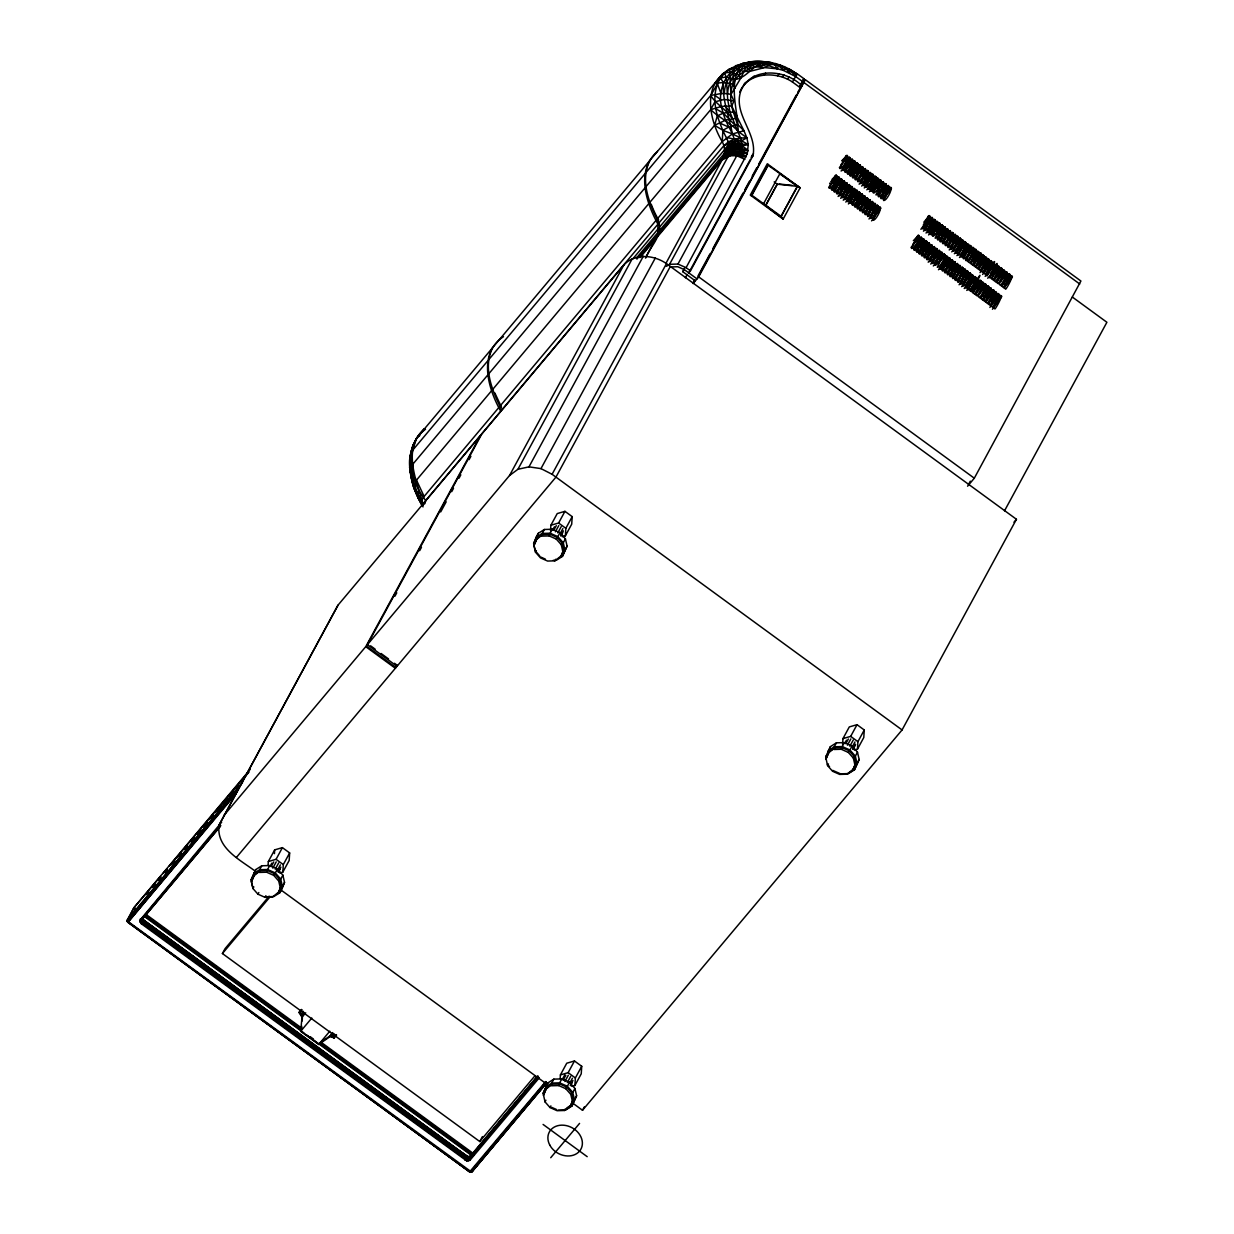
<?xml version="1.0" encoding="UTF-8"?>
<svg xmlns="http://www.w3.org/2000/svg" width="1234" height="1234" viewBox="0 0 1234 1234"><rect width="100%" height="100%" fill="white"/><g stroke="black" fill="none" stroke-linecap="round" stroke-linejoin="round"><path stroke-width="1.5" d="M423.015 506.912C408.84 484.422 401.173 447.865 425.483 429.231L424.295 428.908C401.667 448.652 416.66 480.982 423.355 504.922L425.73 500.541L500.742 411.261C488.248 389.08 477.496 353.587 503.472 336.681M657.475 151.366C635.433 170.647 646.107 202.345 657.923 224.187L501.76 410.058C492.459 391.055 482.509 368.519 492.597 347.757M646.076 257.598C650.056 246.414 662.673 235.987 658.925 222.984C649.624 203.996 639.675 181.444 649.778 160.682M739.737 92.149C747.727 71.85 776.263 70.909 792.413 81.984L797.041 74.117C776.772 58.569 744.518 56.317 724.404 73.084L726.271 76.894L727.705 99.522L729.942 112.093L741.649 140.815L741.727 149.962L740.292 154.034L739.752 155.222L736.775 155.746L726.841 155.731L722.029 160.019L657.105 237.283M730.312 69.721L733.474 67.963L729.479 68.903L722.399 74.086L416.583 438.224C404.767 458.786 410.166 484.252 421.442 504.012L421.627 500.541L424.126 496.438L499.138 407.158M665.974 263.243L722.029 160.019L733.011 154.281C740.847 139.997 725.978 126.716 723.355 113.173C712.573 85.454 733.659 57.366 763.26 61.7L782.279 66.528L797.041 74.117L788.665 68.734L795.899 76.693L803.103 81.953L799.617 87.259L792.413 81.984M658.925 222.984L723.849 145.72L728.399 141.879L741.649 140.815L746.863 137.807L738.41 131.606C737.824 118.988 729.093 107.682 730.96 94.478L740.739 78.205L739.043 75.12L730.081 72.112L724.404 73.084L720.409 78.05L723.433 82.462C722.044 100.478 729.433 116.937 732.348 133.966L740.986 138.054L746.863 137.807L748.251 144.548L747.264 153.71L686.089 267.67L690.454 270.863L688.773 272.868L750.38 159.417M414.331 445.381C402.145 465.542 416.028 486.798 422.753 505.739M424.804 503.781L425.73 500.541C414.223 485.965 407.235 465.866 412.418 446.893M803.103 81.953L804.29 78.961L797.087 73.701L795.899 76.693L783.451 70.384L777.358 68.826L774.782 64.584L771.204 62.61C755.81 58.816 749.084 77.295 735.618 79.439L726.271 76.894L720.409 78.05C708.223 98.735 718.574 122.629 728.399 141.879C730.173 146.553 728.97 151.443 726.841 155.731L733.011 154.281L746.2 156.61L740.786 152.815L733.968 152.044L727.751 153.602L723.047 157.859L658.123 235.123M645.475 258.045L657.969 234.059L657.923 224.187M746.2 156.61L740.292 154.034L733.52 153.17L727.32 154.682L722.029 160.019C725.438 154.404 725.314 147.37 722.229 141.617C709.751 121.025 701.961 85.748 727.15 71.464M690.454 270.863L752.987 155.715C757.568 133.025 733.32 114.839 740.585 91.702C749.701 66.914 784.839 68.903 801.313 85.254M546.523 1083.144L472.252 1171.544L470.355 1172.3L127.827 922.322L127.426 919.654L133.858 907.808L250.224 769.322M746.863 137.807L743.948 130.742L738.009 124.773C736.143 105.291 728.461 79.639 742.683 63.428L755.146 61.731L759.003 62.286M657.321 218.896L722.229 141.617L722.893 130.31L728.708 127.087L738.009 124.773M268.087 865.312L268.333 861.548L274.673 849.871L282.401 847.635L289.651 852.925L289.172 860.453L282.817 872.13L279.732 873.024M274.442 853.635L274.673 849.871M282.817 872.13L283.296 864.602L289.651 852.925M550.518 530.898L550.888 525.252L557.228 513.575L564.956 511.339L572.19 516.63L571.712 524.157L565.373 535.834L562.288 536.728M565.373 535.834L565.851 528.306L572.19 516.63M560.159 1078.67L560.406 1074.907L566.745 1063.214L574.473 1060.978L581.723 1066.284L581.245 1073.811L574.89 1085.488L571.805 1086.383M574.89 1085.488L575.368 1077.961L581.723 1066.284M842.591 744.256L842.961 738.611L849.301 726.919L857.028 724.682L864.263 729.988L863.785 737.516L857.445 749.192L854.36 750.087M857.445 749.192L857.923 741.665L864.263 729.988M332.671 1033.568L330.188 1036.514L318.68 1044.458L300.664 1031.3L302.006 1017.217L298.983 1012.374L301.466 1009.427M301.728 1026.102L301.235 1031.269L318.465 1043.841M302.222 1020.95L302.392 1015.937L298.983 1012.374M415.118 486.782L414.778 490.16L421.627 500.541M487.631 361.007L412.619 450.287L410.706 462.534L412.572 464.493C413.884 473.455 410.49 481.738 414.778 490.16L416.475 492.258M160.42 876.526L133.858 907.808L127.272 921.69L470.355 1172.3L546.292 1082.11M140.044 922.292L142.219 920.826L143.113 917.34L142.018 919.978L139.643 920.595L141.308 923.742L466.853 1161.024L470.139 1160.068L539.243 1077.822M410.12 463.552L409.642 467.362L412.048 481.09L414.701 486.119L414.423 488.201L417.848 493.369L417.802 497.117L422.738 504.691M466.853 1161.024L468.195 1157.122L470.91 1156.304L468.426 1158.402L468.719 1160.978M790.207 69.983L789.714 73.037L784.176 66.574M645.798 172.745L710.722 95.465L721.026 93.537L727.705 93.661C728.045 69.968 754.576 59.494 774.782 64.584C755.732 63.859 731.176 71.31 730.96 94.478L733.983 101.018L731.685 106.047L743.948 130.742L732.348 133.966L722.229 141.617M724.358 93.352C724.574 78.76 735.464 68.688 747.603 62.811L754.776 66.667L777.358 68.826L778.453 65.356L775.368 63.505M409.889 458.416L413.313 444.333M752.987 155.715L751.305 157.721L751.645 156.41M739.043 75.12L740.708 69.767L743.547 65.572L755.146 61.731L759.604 63.752L762.489 68.132L768.859 65.618L777.358 68.826M410.752 455.963L416.583 438.224L424.295 428.908M409.673 460.976L411.385 455.886M410.706 462.534L409.642 467.362L412.279 478.869M419.359 436.126L420.331 433.458M410.644 471.758L412.572 464.493L487.584 375.213M127.333 921.258L127.997 922.245L127.426 919.654L242.543 782.634M139.643 920.595L221.688 822.153M252.739 887.184L251.073 879.935L255.747 869.6L261.793 865.774L269.737 865.558L277.449 868.983L282.864 875.137L284.53 882.387L282 888.773L279.856 892.722L273.809 896.547L265.865 896.779M255.747 869.6L251.073 879.935M251.412 881.832L254.636 874.304L260.204 870.788L267.531 870.572L274.642 873.734L279.624 879.41L281.151 886.089L278.822 891.966L272.359 897.133L265.032 897.349L257.937 894.187L252.939 888.511L251.412 881.832L254.636 874.304M277.928 893.617L281.151 886.089M279.856 892.722L284.53 882.387M539.628 555.824L535.294 550.888L533.628 543.639L536.158 537.253L538.302 533.304L544.348 529.479L552.292 529.263L560.005 532.687L565.419 538.842L567.085 546.091L562.411 556.426L556.364 560.251L553.187 560.344M538.302 533.304L533.628 543.639M533.967 545.536L537.191 538.009L542.759 534.492L550.086 534.276L557.182 537.438L562.18 543.114L563.707 549.793L561.377 555.67L554.914 560.838L547.587 561.054L540.477 557.891L535.494 552.215L533.967 545.536L537.191 538.009M740.739 78.205L746.2 66.806L750.118 63.489L763.26 61.7M560.483 557.321L563.707 549.793M562.411 556.426L567.085 546.091M546.708 1087.663L543.484 1095.19L546.708 1087.663L552.277 1084.131L559.604 1083.93L566.714 1087.077L571.697 1092.753L573.224 1099.432L570 1106.975L564.432 1110.492L557.105 1110.708L550.009 1107.546L545.012 1101.869L543.145 1093.293L547.819 1082.958L553.865 1079.133L561.809 1078.902L569.522 1082.326L574.936 1088.496L576.602 1095.746L571.928 1106.08L565.882 1109.89L557.938 1110.122M547.819 1082.958L543.145 1093.293M570 1106.975L573.224 1099.432M571.928 1106.08L576.602 1095.746M829.263 751.367L826.04 758.895L829.263 751.367L834.832 747.835L842.159 747.634L849.254 750.781L854.252 756.457L855.779 763.136L852.555 770.679L846.987 774.196L839.66 774.412L832.549 771.25L827.567 765.574L825.7 756.997L830.374 746.663L836.421 742.837L844.364 742.606L852.077 746.03L857.491 752.2L859.157 759.45L854.483 769.785L848.437 773.595L840.493 773.826L832.78 770.402M827.844 753.048L830.374 746.663M852.555 770.679L855.779 763.136M854.483 769.785L859.157 759.45M799.617 87.259L802.393 81.521M693.092 283.558L698.691 276.879L805.324 79.701L1080.922 281.028L974.305 478.206L967.579 486.211M384.268 1109.212L469.568 1171.945L545.675 1081.539M414.701 486.119L416.475 480.134L491.487 390.854M193.059 956.643L143.252 920.271C142.99 916.862 143.854 922.785 141.308 923.742M465.033 1160.222L467.424 1156.397L142.928 919.515L142.758 918.127L142.018 919.978L142.851 921.551L467.485 1158.433L469.136 1157.955L536.898 1077.004M417.848 493.369L418.789 491.286M256.579 872.176C241.139 860.221 215.672 848.545 219.143 824.898L338.008 605.154L480.119 436.003L365.742 646.662L223.632 815.813M338.008 605.154L219.143 824.898M835.464 175.243L829.202 188.308C831.824 188.987 838.087 177.48 836.328 175.182L832.102 179.254M846.185 155.499L839.922 168.564C842.544 169.243 848.807 157.721 847.048 155.422L841.696 160.836M838.04 177.125L831.778 190.19C834.385 190.869 840.647 179.362 838.904 177.048L835.788 179.794M848.761 157.381L842.498 170.446C845.105 171.125 851.383 159.602 849.624 157.304L845.398 161.376M840.616 179.007L834.338 192.072C836.961 192.751 843.223 181.228 841.48 178.93L837.254 183.002M851.337 159.248L845.074 172.328C847.681 173.007 853.943 161.484 852.2 159.186L847.974 163.258M843.177 180.889L836.914 193.954C839.536 194.633 845.799 183.11 844.056 180.812L840.94 183.558M853.913 161.13L847.635 174.21C850.257 174.889 856.519 163.366 854.776 161.068L850.55 165.14M845.753 182.755L839.49 195.836C842.112 196.514 848.375 184.992 846.632 182.694L843.516 185.439M856.473 163.011L850.211 176.092C852.833 176.755 859.095 165.248 857.352 162.95L853.11 167.022M848.329 184.637L842.066 197.718C844.688 198.396 850.951 186.874 849.193 184.576L846.092 187.306M859.049 164.893L852.787 177.958C855.409 178.637 861.671 167.13 859.928 164.832L856.812 167.562M850.905 186.519L844.642 199.6C847.249 200.263 853.512 188.756 851.769 186.457L848.668 189.188M861.625 166.775L855.363 179.84C857.985 180.519 864.247 169.012 862.489 166.698L858.262 170.77M864.201 168.657L857.939 181.722C860.545 182.401 866.808 170.878 865.065 168.58L861.964 171.325M856.057 190.283L849.779 203.348C852.401 204.026 858.663 192.519 856.92 190.206L851.568 195.62M866.777 170.539L860.514 183.604C863.121 184.282 869.384 172.76 867.641 170.462L864.525 173.207M858.617 192.165L852.355 205.23C854.977 205.908 861.239 194.386 859.496 192.088L854.144 197.502M861.193 194.046L854.931 207.111C857.553 207.79 863.815 196.268 862.072 193.969L857.831 198.042M871.914 174.287L865.651 187.367C868.273 188.046 874.536 176.524 872.793 174.225L869.677 176.956M863.769 195.928L857.507 208.993C860.129 209.672 866.391 198.15 864.633 195.851L859.28 201.265M866.345 197.795L860.083 210.875C862.689 211.554 868.952 200.031 867.209 197.733L862.982 201.805M868.921 199.677L862.659 212.757C865.265 213.436 871.528 201.913 869.785 199.615L865.558 203.687M879.641 179.933L873.379 192.998C875.986 193.676 882.248 182.169 880.505 179.855L875.153 185.27M871.497 201.558L865.219 214.639C867.841 215.302 874.104 203.795 872.361 201.497L869.245 204.227M882.217 181.814L875.955 194.879C878.562 195.558 884.824 184.036 883.081 181.737L878.855 185.81M874.058 203.44L867.795 216.505C870.417 217.184 876.68 205.677 874.937 203.379L870.695 207.451M884.793 183.696L878.515 196.761C881.138 197.44 887.4 185.918 885.657 183.619L881.431 187.691M876.634 205.322L870.371 218.387C872.993 219.066 879.256 207.559 877.513 205.245L874.397 207.991M887.354 185.578L881.091 198.643C883.714 199.322 889.976 187.799 888.233 185.501L883.991 189.573M879.21 207.204L872.947 220.269C875.569 220.948 881.832 209.425 880.073 207.127L876.973 209.873M889.93 187.445L883.667 200.525C886.29 201.204 892.552 189.681 890.809 187.383L886.567 191.455M917.818 235.37L911.556 248.45C914.178 249.129 920.441 237.607 918.698 235.308L913.345 240.707M920.394 237.252L914.132 250.332C916.754 250.996 923.017 239.489 921.258 237.19L917.032 241.262M931.115 217.508L924.852 230.573C927.474 231.252 933.737 219.729 931.994 217.431L928.878 220.176M922.97 239.134L916.708 252.199C919.33 252.877 925.593 241.37 923.834 239.072L918.482 244.471M925.546 241.016L919.284 254.081C921.891 254.759 928.153 243.252 926.41 240.938L922.184 245.011M928.122 242.897L921.844 255.962C924.467 256.641 930.729 245.119 928.986 242.82L924.76 246.893M938.843 223.138L932.58 236.218C935.187 236.897 941.449 225.375 939.706 223.076L934.354 228.475M930.683 244.779L924.42 257.844C927.043 258.523 933.305 247.001 931.562 244.702L928.446 247.448M941.419 225.02L935.141 238.1C937.763 238.779 944.025 227.257 942.282 224.958L938.056 229.03M933.259 246.646L926.996 259.726C929.618 260.405 935.881 248.882 934.138 246.584L929.896 250.656M943.979 226.902L937.717 239.982C940.339 240.645 946.601 229.138 944.858 226.84L940.616 230.912M935.835 248.528L929.572 261.608C932.194 262.287 938.457 250.764 936.699 248.466L933.598 251.196M946.555 228.784L940.293 241.849C942.915 242.527 949.177 231.02 947.434 228.722L943.192 232.794M938.411 250.409L932.148 263.49C934.755 264.153 941.018 252.646 939.275 250.348L936.174 253.078M949.131 230.665L942.869 243.73C945.491 244.409 951.753 232.902 949.995 230.588L945.768 234.661M940.987 252.291L934.724 265.356C937.331 266.035 943.594 254.528 941.851 252.23L938.735 254.96M951.707 232.547L945.445 245.612C948.051 246.291 954.314 234.768 952.571 232.47L949.47 235.216M943.563 254.173L937.285 267.238C939.907 267.917 946.169 256.41 944.426 254.096L941.311 256.842M954.283 234.429L948.02 247.494C950.627 248.173 956.89 236.65 955.147 234.352L950.92 238.424M956.859 236.296L950.581 249.376C953.203 250.055 959.466 238.532 957.723 236.234L954.607 238.98M948.699 257.937L942.437 271.002C945.059 271.681 951.321 260.158 949.578 257.86L944.226 263.274M959.42 238.177L953.157 251.258C955.779 251.937 962.042 240.414 960.299 238.116L957.183 240.846M951.275 259.819L945.013 272.884C947.635 273.562 953.897 262.04 952.139 259.742L947.913 263.814M953.851 261.685L947.589 274.766C950.195 275.444 956.458 263.922 954.715 261.623L950.489 265.696M964.572 241.941L958.309 255.006C962.042 256.734 970.279 234.907 962.335 244.61M956.427 263.567L950.165 276.647C952.771 277.326 959.034 265.804 957.291 263.505L954.175 266.236M959.003 265.449L952.725 278.529C955.347 279.192 961.61 267.685 959.867 265.387L955.64 269.459M969.723 245.705L963.461 258.77C968.536 258.754 976.356 235.17 965.235 251.042M961.564 267.331L955.301 280.396C957.923 281.074 964.186 269.567 962.443 267.269L959.327 269.999M972.299 247.587L966.021 260.652C969.847 262.148 979.102 238.023 968.937 251.582M964.14 269.213L957.877 282.277C960.499 282.956 966.762 271.449 965.019 269.135L961.903 271.881M966.716 271.094L960.453 284.159C963.075 284.838 969.338 273.316 967.579 271.017L964.479 273.763M969.292 272.976L963.029 286.041C965.636 286.72 971.898 275.197 970.155 272.899L967.055 275.645M974.444 276.724L968.166 289.805C971.898 291.517 980.135 269.691 972.191 279.393M128.243 919.561L130.079 916.183M397.024 666.267L367.423 644.657L481.8 433.998L623.91 264.847C635.186 253.032 653.927 254.883 666.468 263.629L1016.446 519.283L902.069 729.942L582.51 1110.276L571.651 1102.332M394.926 596.207L396.762 592.829M419.637 550.703L421.473 547.325M440.692 511.925L446.184 501.822M451.675 491.703L453.51 488.325M459.002 478.221L460.822 474.843M469.059 459.68L470.894 456.302M253.602 873.549L259.649 869.723L261.793 865.774M253.741 875.955L260.204 870.788M252.939 888.511L253.834 886.86M259.649 869.723L267.593 869.507L269.737 865.558M534.785 1076.017L479.748 1141.527L222.413 953.543L225.097 948.607L269.135 896.192M259.31 872.423L266.637 872.222L267.531 870.572M270.138 866.283L271.835 863.137M271.172 866.654L273.732 861.949M268.333 861.548L276.061 859.311L282.401 847.635M257.937 894.187L258.832 892.552M272.822 868.15L276.231 861.872M275.244 869.23L278.653 862.952M280.257 887.724L278.73 881.045L273.747 875.369L274.642 873.734M282.385 886.336L280.72 879.086L275.305 872.932L277.449 868.983M276.94 871.158L280.349 864.88M278.313 871.867L280.874 867.147M278.375 872.299L280.072 869.152M265.032 897.349L265.927 895.699M278.73 881.045L279.624 879.41M280.72 879.086L282.864 875.137M367.423 644.657L509.534 475.506L623.91 264.847M509.534 475.506L517.941 469.275L632.317 258.616M517.941 469.275L528.97 466.853L643.346 256.194M528.97 466.853L540.97 468.612L655.347 257.952M902.069 729.942L552.092 474.288L666.468 263.629M666.406 266.313L669.584 264.292L728.399 155.993M670.324 266.451L555.948 477.111L236.404 857.445M669.584 264.292L677.96 264.061L736.775 155.746L744.904 159.34L739.752 155.222M695.328 280.889L682.726 271.665L684.562 268.287M536.158 537.253L542.204 533.427L544.348 529.479M536.296 539.659L542.759 534.492M535.494 552.215L536.389 550.565M685.41 277.758L687.245 274.38M542.204 533.427L550.148 533.211L552.292 529.263M541.865 536.127L549.192 535.926L550.086 534.276M552.678 529.988L554.39 526.841M553.727 530.358L556.287 525.653M550.888 525.252L558.601 523.015L564.956 511.339M555.362 531.854L558.771 525.576M692.891 283.203L694.711 279.84M557.783 532.934L561.192 526.656M698.089 275.814L709.997 253.865M712.758 248.805L743.007 193.075M744.842 189.697L749.424 181.259M752.185 176.184L756.766 167.747M758.601 164.369L796.192 95.126M798.028 91.748L802.455 84.683L801.421 83.958M802.455 84.683L697.009 278.884L684.407 269.675L677.79 266.729L670.972 266.93M562.812 551.428L561.285 544.749L556.287 539.073L557.182 537.438M564.941 550.04L563.275 542.79L557.861 536.636L560.005 532.687M560.344 533.289L562.889 528.584M560.853 535.571L563.414 530.851M560.915 536.003L562.627 532.857M561.285 544.749L562.18 543.114M751.182 195.697L768.15 164.43M563.275 542.79L565.419 538.842M554.914 560.838L555.809 559.203M765.774 205.214L777.389 183.82M765.527 205.816L777.281 184.19L797.334 186.334L800.141 187.799L783.158 219.066L750.303 195.065L767.286 163.798L800.141 187.799L768.18 165.356L751.907 195.311L781.076 216.289L783.158 219.066L763.538 203.811L779.795 173.855L797.334 186.334L781.076 216.289M780.69 217.261L797.673 185.995M828.631 187.414L837.007 176.369M839.351 167.67L847.727 156.625M831.207 189.296L839.583 178.251M841.11 171.063L850.303 158.507M833.783 191.177L842.159 180.133M844.503 171.418L852.879 160.389M836.359 193.044L844.735 182.015M847.079 173.3L855.455 162.256M838.102 196.453L847.295 183.897M849.655 175.182L858.031 164.137M840.678 198.335L849.871 185.763M852.216 177.064L860.592 166.019M843.254 200.201L852.447 187.645M854.792 178.945L863.168 167.901M845.83 202.083L855.023 189.527L853.481 188.401L847.218 201.466L848.437 201.666L855.023 189.527M857.368 180.827L865.744 169.783M848.39 203.965L857.599 191.409M859.126 184.221L868.32 171.665M851.799 204.335L860.175 193.291M861.687 186.103L870.895 173.547L869.353 172.405L863.075 185.486L864.309 185.671L870.895 173.547M854.36 206.217L862.736 195.173M864.263 187.984L873.471 175.413M856.936 208.083L865.312 197.054M866.839 189.851L876.032 177.295L874.49 176.169L868.227 189.249L869.446 189.434L876.032 177.295M859.512 209.965L867.888 198.936M869.415 191.733L878.608 179.177L877.066 178.051L870.803 191.116L872.022 191.316L878.608 179.177M862.088 211.847L870.464 200.803M872.808 192.103L881.184 181.059M864.664 213.729L873.04 202.685M867.24 215.611L875.616 204.566M877.96 195.867L886.336 184.822M868.983 219.004L878.176 206.448M880.536 197.733L888.912 186.704M871.559 220.886L880.752 208.33M883.097 199.615L891.472 188.586M911 247.54L919.361 236.496M920.888 229.308L930.097 216.752L928.554 215.626L922.276 228.691L923.51 228.892L930.097 216.752M913.561 249.422L921.937 238.378M923.464 231.19L932.657 218.634M916.137 251.304L924.513 240.26M926.04 233.072L935.233 220.516L933.691 219.39L927.428 232.455L928.647 232.64L935.233 220.516M918.713 253.186L927.089 242.142M928.616 234.954L937.809 222.398L936.267 221.272L930.004 234.337L931.223 234.522L937.809 222.398M921.289 255.068L929.665 244.023M932.009 235.308L940.385 224.28M923.865 256.934L932.241 245.905M926.441 258.816L934.801 247.787M937.161 239.072L945.537 228.028M928.184 262.225L937.377 249.654M939.737 240.954L948.098 229.91M930.76 264.091L939.953 251.535M942.298 242.836L950.674 231.791M933.336 265.973L942.529 253.417M944.874 244.718L953.25 233.673M947.45 246.584L955.826 235.555M938.472 269.737L947.681 257.181L946.123 256.055L939.861 269.12L941.079 269.305L947.681 257.181M949.193 249.993L958.402 237.437M941.866 270.107L950.242 259.063M951.769 251.875L960.977 239.303M944.442 271.974L952.818 260.945M954.345 253.741L963.538 241.185L961.996 240.059L955.733 253.14L956.952 253.325L963.538 241.185M947.018 273.855L955.394 262.827M956.921 255.623L966.114 243.067M479.748 1141.527L482.432 1136.591M949.594 275.737L957.97 264.693M959.497 257.505L968.69 244.949L967.148 243.823L960.885 256.888L962.104 257.088L968.69 244.949M952.17 277.619L960.546 266.575M962.89 257.875L971.266 246.831M954.746 279.501L956.335 275.861M965.466 259.757L973.842 248.713M475.013 1166.469L472.252 1171.544L469.738 1171.868M957.306 281.383L965.682 270.339M974.86 249.469L968.274 261.593L969.631 262.904C972.053 260.204 981.894 241.124 971.497 253.464M959.065 284.776L968.258 272.22M977.436 251.335L970.849 263.474L972.207 264.77C974.228 262.904 983.267 245.165 975.199 254.003M961.641 286.658L970.834 274.102M980.012 253.217L973.425 265.356L974.783 266.652C977.205 263.968 987.046 244.887 976.649 257.227M964.217 288.54L973.41 275.984L971.868 274.843L965.605 287.923L966.824 288.108L973.41 275.984M982.588 255.099L976.001 267.238L977.359 268.534C979.364 266.667 988.403 248.929 980.351 257.767M966.777 290.406L975.986 277.851M985.164 256.981L978.577 269.12L979.935 270.416C981.94 268.534 990.979 250.81 982.912 259.649M970.186 290.777C974.783 287.861 989.529 257.428 970.371 291.008L971.96 291.872L978.547 279.732M987.74 258.862L981.138 270.986L982.511 272.298C984.516 270.416 993.555 252.692 985.488 261.531M979.58 280.488L972.994 292.628L974.351 293.923C976.773 291.239 986.614 272.143 976.217 284.499M990.3 260.744L983.714 272.868L985.071 274.179C987.092 272.298 996.131 254.574 988.064 263.413M982.156 282.37L975.57 294.494L976.927 295.805C980.814 291.085 988.912 273.532 977.667 287.707M984.732 284.252L978.146 296.376L979.503 297.687C981.925 295.003 991.766 275.907 981.369 288.247M545.675 1086.907L551.721 1083.082L553.865 1079.133M545.814 1089.298L552.277 1084.131M987.308 286.134L980.721 298.258L982.079 299.569C984.501 296.885 994.326 277.789 983.945 290.129M998.028 266.374L991.442 278.514L992.799 279.81C996.671 275.105 1004.784 257.536 993.54 271.711M545.012 1101.869L545.906 1100.219M989.884 288.016L983.282 300.14L984.655 301.451C987.061 298.751 996.902 279.671 986.506 292.011M1000.604 268.256L994.018 280.396L995.375 281.691C997.797 279.007 1007.623 259.911 997.242 272.267M551.721 1083.082L559.665 1082.85L561.809 1078.902M551.382 1085.781L558.709 1085.565L559.604 1083.93M562.21 1079.627L564.756 1074.922M563.244 1080.012L565.804 1075.292M992.444 289.882L985.858 302.022L987.215 303.317C989.637 300.633 999.478 281.553 989.082 293.893M1003.18 270.138L996.578 282.277L997.951 283.573C1001.823 278.853 1009.936 261.3 998.692 275.475M560.406 1074.907L568.134 1072.67L574.473 1060.978M550.009 1107.546L550.904 1105.895M564.894 1081.508L568.303 1075.23M995.02 291.764L988.434 303.903L989.791 305.199C991.812 303.333 1000.851 285.594 992.784 294.432M1005.741 272.02L999.154 284.144L1000.512 285.455C1002.934 282.771 1012.775 263.675 1002.378 276.015M567.316 1082.573L570.725 1076.295M572.329 1101.083L570.802 1094.404L565.82 1088.727L566.714 1087.077M997.596 293.646L991.01 305.785L992.367 307.081C994.388 305.214 1003.427 287.476 995.36 296.314M1008.317 273.902L1001.73 286.026L1003.088 287.337C1005.509 284.653 1015.351 265.557 1004.954 277.897M574.458 1099.695L572.792 1092.445L567.378 1086.275L569.522 1082.326M569.861 1082.943L572.422 1078.238M570.386 1085.21L572.946 1080.506M570.447 1085.642L572.144 1082.511M1000.172 295.528L993.586 307.667L994.943 308.963C996.949 307.081 1005.988 289.358 997.92 298.196M1010.893 275.784L1004.306 287.908L1005.664 289.219C1007.684 287.337 1016.723 269.598 1008.656 278.452M570.802 1094.404L571.697 1092.753M572.792 1092.445L574.936 1088.496M564.432 1110.492L565.326 1108.842M582.51 1110.276L584.345 1106.898M968.474 484.53L970.31 481.152M825.7 756.997L827.135 754.36M828.23 750.611L834.277 746.786L836.421 742.837M828.369 753.002L834.832 747.835M827.567 765.574L828.461 763.923M834.277 746.786L842.22 746.555L844.364 742.606M833.937 749.485L841.264 749.269L842.159 747.634M844.75 743.331L846.462 740.199M845.799 743.701L848.36 738.996M842.961 738.611L850.673 736.374L857.028 724.682M847.434 745.213L850.843 738.935M849.856 746.277L853.265 739.999M854.884 764.787L853.357 758.108L848.36 752.432L849.254 750.781M857.013 763.399L855.347 756.149L849.933 749.979L852.077 746.03M852.416 746.647L854.961 741.942M852.925 748.915L855.486 744.21M852.987 749.346L855.548 744.642M853.357 758.108L854.252 756.457M855.347 756.149L857.491 752.2M846.987 774.196L853.45 769.029M1004.507 510.845L1106.898 322.275L1072.361 297.055M967.996 261.67L976.418 250.595M970.556 263.552L978.978 252.476M973.132 265.433L981.554 254.343M975.708 267.315L984.13 256.225M978.284 269.197L986.706 258.107M980.012 272.606L989.282 259.988M972.701 292.705L981.123 281.614M982.588 274.488L991.843 261.87M975.276 294.587L983.699 283.496M985.164 276.37C998.769 259.942 996.069 253.834 986.969 275.953L994.419 263.752M987.724 278.252C1001.329 261.824 998.645 255.716 989.545 277.835L996.995 265.634M991.149 278.591L999.571 267.5M980.428 298.335L988.85 287.26M983.004 300.217L991.426 289.142M993.725 280.473L1002.147 269.382M996.301 282.355L1004.723 271.264M985.58 302.099L993.987 291.008M988.141 303.98L996.563 292.89M989.869 307.405L999.139 294.772M1001.437 286.103L1009.859 275.028M992.444 309.271L1001.715 296.654M1004.013 287.985L1012.435 276.91M659.635 230.465L724.559 153.186L729.217 145.998L735.31 143.823L748.251 144.548L742.081 145.998L729.217 145.998L724.636 149.623L659.712 226.886M134.953 907.885L133.766 909.412M724.636 149.623L728.924 143.962L734.986 141.555L742.02 143.483M237.021 790.485L127.58 921.459L127.997 922.245L236.126 793.601M127.102 920.95L128.429 921.767L237.021 791.765M545.999 1081.956L470.355 1172.3M545.783 1083.467L471.774 1171.884L546.045 1083.483M488.633 359.804L644.796 173.948M488.602 374.01L644.765 188.139M645.768 186.936L710.691 109.672L714.887 101.851L724.343 99.399L733.983 101.018M743.901 84.39L745.583 82.385M752.401 78.066L754.082 76.061M492.505 389.651L648.668 203.78M649.67 202.577L714.594 125.313L717.324 115.811L723.355 113.173L729.942 112.093L733.135 112.217L736.929 115.472L735.248 118.479L725.685 120.114L714.594 125.313L722.893 130.31L732.348 133.966M763.861 75.12L765.543 73.114M500.14 405.955L656.303 220.084M777.528 75.752L779.209 73.747M782.418 76.986L784.099 74.981M632.672 259.063L658.694 228.089M636.312 258.214L658.632 231.653M787.446 79.099L789.128 77.094M636.898 259.125L657.969 234.059M658.971 232.856L728.584 151.072L734.847 149.376L748.082 150.671C741.958 144.239 731.978 141.679 723.849 145.72M639.767 256.981L657.12 236.326M639.983 257.659L656.087 238.486M751.799 155.746L753.48 153.741M751.475 157.057L753.156 155.068M148.574 891.658L146.09 894.619L148.62 891.688M158.476 879.857L160.96 876.911L158.569 879.904M164.677 872.484L167.161 869.523M170.878 865.096L174.58 860.684M177.064 857.723L180.781 853.296M184.498 848.869L186.966 845.922M190.684 841.495L194.401 837.068M196.885 834.122L200.602 829.695M203.07 826.749L206.788 822.322M209.271 819.361L212.988 814.934M215.456 811.987L238.995 783.96M241.478 780.999L248.913 772.145M238.779 787.708L127.364 920.302L127.58 921.459L237.823 790.13M682.726 271.665L684.407 269.675M220.068 825.515L141.077 919.515L141.895 923.017L466.976 1160.099L469.444 1159.374L538.548 1077.128M220.824 825.577L141.848 919.577L142.45 922.214L467.208 1159.142L469.074 1158.603L538.178 1076.356M220.068 826.703L142.326 919.222L140.244 919.083M842.575 160.759L847.048 155.422M847.665 156.024L841.002 164.631M846.262 161.315L849.624 157.304M850.241 157.89L843.578 166.513M830.729 181.845L836.328 175.182M831.346 182.431L836.945 175.768M845.475 167.192L852.2 159.186M852.817 159.772L846.154 168.395M833.305 183.727L838.904 177.048M832.857 186.257L839.521 177.65M849.177 167.731L854.776 161.068M855.393 161.654L848.73 170.277M835.881 185.609L841.48 178.93M836.482 186.195L842.097 179.532M851.738 169.613L857.352 162.95M852.355 170.215L857.969 163.536M839.567 186.149L844.056 180.812M839.058 188.077L844.673 181.398M859.928 164.832L853.188 172.837L853.866 174.025M853.805 173.423L860.545 165.418M841.017 189.373L846.632 182.694M840.57 191.902L847.249 183.28M856.89 173.377L862.489 166.698M856.442 175.907L863.106 167.3M844.719 189.913L849.193 184.576M849.81 185.162L843.146 193.784M860.592 173.917L865.065 168.58M865.682 169.181L859.018 177.789M847.295 191.794L851.769 186.457M845.66 195.049L852.385 187.044M863.152 175.799L867.641 170.462M861.594 179.67L868.258 171.048M850.982 192.334L854.344 188.339M854.961 188.925L848.298 197.533M864.602 179.023L870.217 172.344M870.834 172.93L864.17 181.552M852.432 195.558L856.92 190.206M850.812 198.813L857.537 190.807M868.304 179.562L872.793 174.225M866.684 182.817L873.41 174.812M856.134 196.098L859.496 192.088M860.113 192.689L853.434 201.296M872.006 180.102L875.369 176.107M222.413 953.543L270.123 896.763M869.245 184.699L875.97 176.693M856.458 200.648L862.072 193.969M862.674 194.556L856.01 203.178M873.456 183.326L877.929 177.989M878.546 178.575L871.883 187.182M857.908 203.857L864.633 195.851M865.25 196.437L858.586 205.06M873.78 187.876L880.505 179.855M881.122 180.457L874.459 189.064M861.61 204.412L867.209 197.733M861.162 206.942L867.826 198.319M877.482 188.416L883.081 181.737M883.698 182.339L877.035 190.946L883.76 182.94M864.186 206.279L869.785 199.615M864.803 206.88L870.402 200.201M885.657 183.619L878.932 191.625L879.611 192.828M879.549 192.226L886.274 184.205M866.746 208.16L872.361 201.497M866.314 210.69L872.978 202.083M882.619 192.18L888.233 185.501M882.171 194.71L888.85 186.087M869.322 210.042L874.937 203.379M868.875 212.572L875.554 203.965M885.194 194.062L890.809 187.383M885.811 194.648L891.411 187.969M873.024 210.582L877.513 205.245M878.114 205.847L871.451 214.454M874.474 213.806L880.073 207.127M874.027 216.336L880.69 207.728M923.803 222.228L929.418 215.564M930.035 216.151L923.356 224.758M927.505 222.768L931.994 217.431M925.87 226.038L932.611 218.032M915.335 239.303L918.698 235.308M919.315 235.895L912.636 244.517M930.081 224.65L934.554 219.313M928.446 227.92L935.171 219.914M917.895 241.185L921.258 237.19M921.875 237.776L915.212 246.384M932.657 226.532L937.13 221.195M937.747 221.781L931.084 230.403M917.109 247.078L923.834 239.072M924.451 239.658L917.788 248.265M932.981 231.082L939.706 223.076M940.323 223.662L933.66 232.285M920.811 247.618L926.41 240.938M920.363 250.147L927.027 241.54M936.683 231.622L942.282 224.958M942.899 225.544L936.236 234.167L942.961 226.146M923.387 249.499L928.986 242.82M923.988 250.086L929.603 243.422M938.133 234.846L944.858 226.84M945.475 227.426L938.796 236.033M925.947 251.381L931.562 244.702M925.5 253.911L932.179 245.288M941.82 235.385L947.434 228.722M941.372 237.915L948.051 229.308M928.523 253.263L934.138 246.584M929.14 253.849L934.755 247.17M944.396 237.267L949.995 230.588M945.013 237.853L950.612 231.19M932.225 253.803L936.699 248.466M937.316 249.052L930.652 257.675M948.098 237.807L952.571 232.47M946.524 241.679L953.188 233.072M933.675 257.011L939.275 250.348M299.708 1012.898L302.176 1009.952M933.228 259.541L939.892 250.934M949.548 241.031L955.147 234.352M301.05 1014.302L303.533 1011.356M949.1 243.561L955.764 234.938M937.362 257.567L941.851 252.23M942.467 252.816L935.804 261.423M301.867 1015.829L304.351 1012.883M953.234 241.571L957.723 236.234M302.006 1017.217L305.708 1012.806M958.34 236.82L951.676 245.443M939.938 259.448L944.426 254.096M938.318 262.703L945.043 254.698M938.38 263.305L945.105 255.299M955.81 243.453L960.299 238.116M954.237 247.324L960.916 238.702M943.64 259.988L947.002 255.978M947.619 256.579L940.94 265.187M958.386 245.335L962.875 239.998M963.476 240.584L956.813 249.191M942.838 265.865L949.578 257.86M300.664 1031.3L311.801 1018.05M950.195 258.446L943.516 267.068M960.592 247.078L965.065 241.741M959.327 250.471L966.052 242.466M946.54 266.421L952.139 259.742M952.756 260.328L946.092 268.95M964.278 247.633L967.641 243.622M968.628 244.347L961.965 252.955M949.116 268.302L954.715 261.623M949.733 268.889L955.332 262.21M965.728 250.841L970.217 245.504M971.204 246.229L964.541 254.836M951.692 270.169L957.291 263.505M951.244 272.699L957.908 264.091M969.43 251.381L972.793 247.386M973.78 248.096L967.117 256.718M954.252 272.051L959.867 265.387M954.869 272.652L960.484 265.973M972.006 253.263L975.369 249.268M976.356 249.978L969.677 258.6M957.954 272.606L962.443 267.269M957.445 274.519L963.06 267.855M957.507 275.136L963.122 268.457M975.693 253.818L977.93 251.134M978.917 251.859L972.253 260.482M959.404 275.814L965.019 269.135M958.957 278.344L965.62 269.737M977.143 257.027L980.506 253.016M974.829 262.348L981.493 253.741M963.106 276.354L967.579 271.017M318.68 1044.458L329.817 1031.208M968.196 271.619L961.533 280.226M980.845 257.567L983.082 254.898M978.469 262.302L984.069 255.623M965.667 278.236L970.155 272.899M329.046 1036.976L332.764 1032.565M964.047 281.506L970.772 273.485M980.058 263.459L985.658 256.78M330.188 1036.514L331.73 1036.714L334.213 1033.768M979.981 266.112L986.645 257.505M968.999 278.653L972.361 274.658M973.348 275.367L966.685 283.99M331.73 1036.714L333.396 1037.516L335.879 1034.57M983.745 263.999L988.233 258.662M333.396 1037.516L334.121 1038.041L336.604 1035.095M970.448 281.861L974.937 276.524M989.221 259.387L982.557 267.994M969.199 285.255L975.924 277.249M986.321 265.881L990.809 260.544M985.056 269.274L991.797 261.269M974.15 282.416L977.513 278.406M978.5 279.131L971.821 287.738M990.007 266.421L993.37 262.426M976.711 284.298L980.074 280.288M994.357 263.135L987.694 271.758M981.061 281.013L974.397 289.62M991.473 269.644L995.946 264.307M979.287 286.18L982.65 282.17M996.933 265.017L990.27 273.639M983.637 282.894L976.973 291.502M995.159 270.184L998.522 266.174M999.509 266.899L992.846 275.521M981.863 288.046L985.226 284.051M986.213 284.776L979.549 293.383L986.274 285.378M997.735 272.066L1001.098 268.056M985.565 288.602L987.802 285.933M1002.085 268.781L995.422 277.388M988.789 286.643L982.125 295.265M999.185 275.275L1003.674 269.938M987.015 291.81L990.378 287.815M1004.661 270.662L997.982 279.27M984.701 297.147L991.365 288.525M1002.887 275.83L1006.25 271.819M1007.237 272.544L1000.558 281.151L1007.283 273.146M990.701 292.35L992.954 289.682M988.326 297.085L993.941 290.406M1005.448 277.696L1008.81 273.701M991.041 296.9L995.514 291.563M1004.198 281.09L1009.798 274.426M996.501 292.288L989.838 300.895M1009.15 278.252L1011.386 275.583M1005.71 284.915L1012.374 276.293M992.491 300.124L998.09 293.445M992.414 302.777L999.077 294.17M996.177 300.664L1000.666 295.327M1001.653 296.052L994.99 304.659M537.716 1075.863L469.846 1156.644L469.074 1158.603L470.139 1160.068M1013.962 522.229L1016.446 519.283M550.719 1157.723L579.564 1123.403M162.903 873.579L166.636 869.168M169.12 866.222L248.62 771.944M164.801 872.546L167.284 869.6M172.251 863.707L174.734 860.761M178.467 856.334L180.966 853.388M184.684 848.977L187.182 846.03M190.9 841.603L194.633 837.192M197.131 834.246L200.849 829.819M203.348 826.873L207.065 822.461M210.798 818.034L213.297 815.088M217.014 810.676L220.747 806.249M223.231 803.303L226.963 798.892M229.462 795.945L233.18 791.518M235.679 788.588L238.162 785.642M728.584 151.072L724.559 153.186L729.279 147.91L735.387 145.982L748.082 150.671M801.19 83.202L805.324 79.701M735.279 88.324L733.089 84.483L729.942 83.28L723.433 82.462L714.687 83.418L724.404 73.084L722.399 74.086M729.279 147.91L735.202 148.003L741.727 149.962L747.264 153.71L741.233 151.566L734.384 150.872L728.153 152.492L723.047 157.859L727.32 154.682M143.252 920.271L142.974 919.083M762.489 68.132L750.01 71.325L748.683 68.626L752.539 64.785L757.429 62.425L765.311 62.394L768.859 65.618M714.687 83.418L720.409 78.05M778.453 65.356L783.451 70.384L786.228 68.071M724.559 153.186L729.124 149.7L735.202 148.003L741.85 148.342M723.895 155.577L728.153 152.492M319.915 1042.807L329.894 1036.02L334.121 1038.041M469.136 1157.091L470.262 1156.32L467.3 1156.721L142.928 919.515M566.714 1107.962L570.895 1105.325M739.613 64.939L742.683 63.428M795.544 74.395L797.087 73.701M802.748 79.655L804.29 78.961M728.399 141.879L734.415 139.18L740.986 138.054M738.41 131.606C730.358 122.505 719.283 117.924 710.691 109.672L721.782 106.34L731.685 106.047M469.522 1156.813L470.91 1156.304M761.548 65.664L767.193 63.721M134.244 908.856L135.37 908.687M768.535 63.027L771.204 62.61M729.124 149.7L734.847 149.376M750.01 71.325L743.408 71.464L734.955 68.086L729.479 68.903L730.96 94.478L727.705 93.661M779.225 184.02L792.135 185.393M467.3 1156.721L468.612 1157.06L452.971 1146.509M740.786 152.815L747.264 153.71M726.672 137.483L741.649 140.815L748.251 144.548M791.333 71.695L796.655 73.577M733.011 154.281L736.775 155.746M677.96 264.061L686.089 267.67M550.148 533.211L557.861 536.636M549.192 535.926L556.287 539.073M540.708 557.043L545.335 559.11M842.22 746.555L849.933 749.979M841.264 749.269L848.36 752.432M267.593 869.507L275.305 872.932M266.637 872.222L273.747 875.369M559.665 1082.85L567.378 1086.275M558.709 1085.565L565.82 1088.727M551.768 1107.392L556.395 1109.443M469.707 1171.621L471.542 1171.991L128.429 921.767M719.746 123.061L728.708 127.087M540.97 468.612L552.092 474.288M715.689 108.715L723.355 113.173L734.986 125.158M779.718 64.816L782.279 66.528L783.451 70.384M799.74 85.948L800.773 86.689M714.918 95.373L720.995 99.769M748.683 68.626L740.832 64.955L735.618 65.649L733.119 72.544L733.089 84.483M804.136 82.693L1079.735 284.005M973.78 261.022L974.767 261.747M978.932 264.786L979.919 265.511M1004.661 283.589L1005.648 284.314M983.652 295.821L984.639 296.53M986.213 297.702L987.262 299.029M991.365 301.451L992.352 302.176M774.181 181.922L777.281 184.19M698.691 276.879L974.305 478.206M558.601 523.015L565.851 528.306M850.673 736.374L857.923 741.665M370.647 645.86L375.121 649.13M381.075 653.48L388.525 658.925M394.479 663.275L397.471 665.45M367.47 646.77L395.775 667.455L395.343 668.273L365.742 646.662M276.061 859.311L283.296 864.602M568.134 1072.67L575.368 1077.961M281.414 890.316L546.816 1084.192M543.083 1124.436L587.199 1156.674M145.504 914.008L302.176 1028.446M320.778 1042.036L472.792 1153.08M144.933 914.733L301.59 1029.171M320.208 1042.776L473.763 1154.947M144.363 915.535L301.034 1029.974M310.336 1036.776L313.436 1039.043M319.637 1043.578L471.65 1154.608M143.962 916.199L303.734 1032.889M306.834 1035.156L471.249 1155.271M196.175 958.926L211.739 970.294M214.855 972.562L235.077 987.339M238.193 989.622L270.878 1013.5M273.994 1015.767L294.232 1030.544M297.332 1032.827L312.896 1044.195M316.012 1046.463L353.371 1073.75M356.487 1076.017L372.051 1087.385M375.151 1089.668L412.511 1116.955M415.627 1119.223L431.19 1130.591M434.306 1132.874L449.87 1144.242M154.25 929.109L157.35 931.377M172.868 942.699L175.968 944.966M247.324 997.103L253.525 1001.622M265.942 1010.692L270.585 1014.101M304.721 1039.028L307.821 1041.295M323.339 1052.617L326.439 1054.885M341.957 1066.222L349.7 1071.883M362.117 1080.953L366.776 1084.347M400.896 1109.289L403.996 1111.541M419.514 1122.878L422.614 1125.146M438.132 1136.483L441.232 1138.751M456.75 1150.073L462.951 1154.608M127.966 921.983L381.167 1106.944M943.27 238.609L943.948 239.797M884.068 195.388L884.747 196.592M850.627 170.955L851.29 172.143M953.142 273.393L953.82 274.58M927.397 254.59L928.076 255.793M922.261 250.826L922.939 252.029M834.755 186.936L835.433 188.139M829.603 183.187L830.281 184.375M142.573 918.898L143.591 919.932M413.159 476.632L416.475 480.134L424.126 496.438M732.148 118.618C726.317 109.317 716.26 104.597 710.722 95.465L717.448 83.85L721.026 93.537M827.366 764.247L829.526 766.7M725.098 105.8L729.942 112.093M412.449 483.204L414.223 485.594M410.876 476.37L412.711 479.054M494.834 392.952L501.498 407.143M420.162 499.847L421.442 504.012M417.323 493.307L417.802 497.117M658.663 220.068A91.177 52.615 40 0 1 651.259 204.304M154.774 884.284L152.291 887.231L154.852 884.331M467.424 1156.397L468.457 1156.844L467.424 1156.397M549.747 1145.013A17.955 14.561 28.5 0 0 579.579 1151.106A17.955 14.561 28.5 0 0 566.097 1125.562A17.955 14.561 28.5 0 0 549.747 1145.013"/></g></svg>
